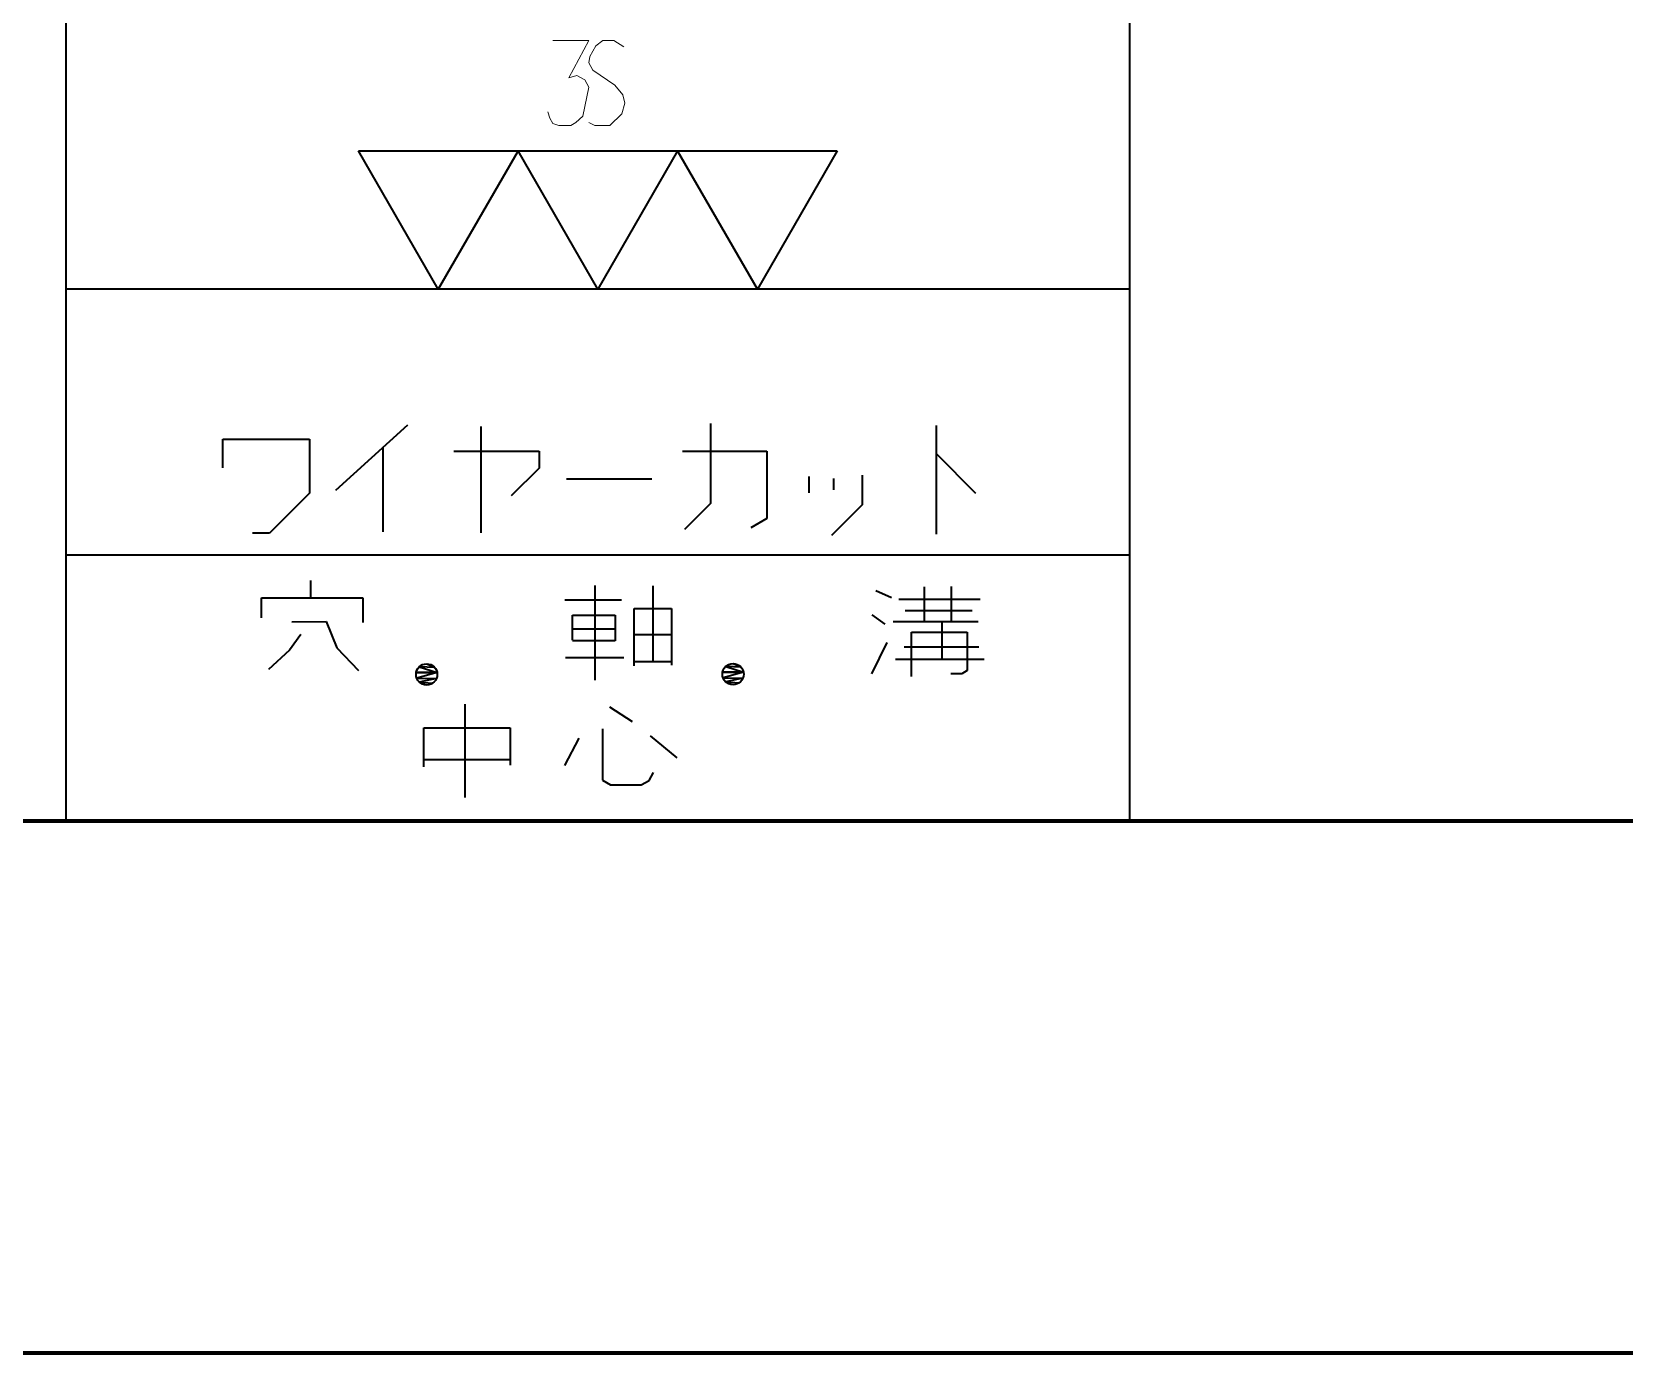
# Model space of a CAD drawing. Header units: millimetres. Extents: x 1333 to 104182, y -62616 to -5704.
# Drawn here: x 44738.2 to 44798.1, y -62590.8 to -62541.2 of the extents above; entities that cross this region are included whole.
import ezdxf

# ---------------------------------------------------------------- set-up
doc = ezdxf.new("R2010")
doc.units = ezdxf.units.MM
doc.header["$LTSCALE"] = 0.5
doc.layers.add('08', color=1, linetype='Continuous')
doc.layers.add('11', color=3, linetype='Continuous')

# ---------------------------------------------------------------- blocks, each defined once
blk = doc.blocks.new('999')
at = {"color": 7, "lineweight": 35}
for p, q in [((75114.978, -11913.12), (75114.978, -11823.12)), ((75174.978, -11823.12), (75174.978, -11913.12)), ((75174.978, -11883.12), (75114.978, -11883.12)), ((75174.978, -11898.12), (75114.978, -11898.12)), ((75894.978, -11913.12), (75114.978, -11913.12))]:
    blk.add_line(p, q, dxfattribs=at)
at = {"color": 7, "lineweight": 35, "ltscale": 0.075}
for p, q in [((75131.478, -11875.326), (75140.478, -11875.326)), ((75131.478, -11875.326), (75140.478, -11875.326)), ((75140.478, -11875.326), (75149.478, -11875.326)), ((75140.478, -11875.326), (75149.478, -11875.326)), ((75149.478, -11875.326), (75158.478, -11875.326)), ((75149.478, -11875.326), (75158.478, -11875.326))]:
    blk.add_line(p, q, dxfattribs=at)
at = {"color": 7, "lineweight": 35, "ltscale": 0.074999}
for p, q in [((75135.978, -11883.12), (75131.478, -11875.326)), ((75135.978, -11883.12), (75131.478, -11875.326)), ((75140.478, -11875.326), (75135.978, -11883.12)), ((75140.478, -11875.326), (75135.978, -11883.12)), ((75144.978, -11883.12), (75140.478, -11875.326)), ((75144.978, -11883.12), (75140.478, -11875.326)), ((75149.478, -11875.326), (75144.978, -11883.12)), ((75149.478, -11875.326), (75144.978, -11883.12)), ((75153.978, -11883.12), (75149.478, -11875.326)), ((75153.978, -11883.12), (75149.478, -11875.326)), ((75158.478, -11875.326), (75153.978, -11883.12)), ((75158.478, -11875.326), (75153.978, -11883.12))]:
    blk.add_line(p, q, dxfattribs=at)
at = {"color": 7, "lineweight": 35, "ltscale": 0.045755}
blk.add_line((75130.192, -11894.461), (75134.253, -11890.765), dxfattribs=at)
at = {"color": 7, "lineweight": 35, "ltscale": 0.050012}
blk.add_line((75138.379, -11890.867), (75138.379, -11896.868), dxfattribs=at)
at = {"color": 7, "lineweight": 35, "ltscale": 0.037579}
blk.add_line((75151.337, -11890.697), (75151.337, -11895.207), dxfattribs=at)
at = {"color": 7, "lineweight": 35, "ltscale": 0.051141}
blk.add_line((75164.058, -11890.799), (75164.058, -11896.936), dxfattribs=at)
at = {"color": 7, "lineweight": 35, "ltscale": 0.040674}
blk.add_line((75123.823, -11891.579), (75128.704, -11891.579), dxfattribs=at)
at = {"color": 7, "lineweight": 35, "ltscale": 0.013446}
blk.add_line((75123.823, -11893.192), (75123.823, -11891.579), dxfattribs=at)
at = {"color": 7, "lineweight": 35, "ltscale": 0.02543}
blk.add_line((75128.704, -11891.579), (75128.704, -11894.631), dxfattribs=at)
at = {"color": 7, "lineweight": 35, "ltscale": 0.0397}
blk.add_line((75132.855, -11892.037), (75132.855, -11896.801), dxfattribs=at)
at = {"color": 7, "lineweight": 35, "ltscale": 0.040039}
for p, q in [((75136.857, -11892.257), (75141.662, -11892.257)), ((75143.217, -11893.817), (75148.022, -11893.817))]:
    blk.add_line(p, q, dxfattribs=at)
at = {"color": 7, "lineweight": 35, "ltscale": 0.007913}
blk.add_line((75141.662, -11892.257), (75141.662, -11893.207), dxfattribs=at)
at = {"color": 7, "lineweight": 35, "ltscale": 0.039746}
blk.add_line((75149.748, -11892.257), (75154.517, -11892.257), dxfattribs=at)
at = {"color": 7, "lineweight": 35, "ltscale": 0.031647}
blk.add_line((75154.517, -11892.257), (75154.517, -11896.055), dxfattribs=at)
at = {"color": 7, "lineweight": 35, "ltscale": 0.018567}
blk.add_line((75141.662, -11893.207), (75140.086, -11894.781), dxfattribs=at)
at = {"color": 7, "lineweight": 35, "ltscale": 0.026344}
blk.add_line((75164.058, -11892.393), (75166.293, -11894.628), dxfattribs=at)
at = {"color": 7, "lineweight": 35, "ltscale": 0.007629}
blk.add_line((75156.886, -11893.681), (75156.886, -11894.597), dxfattribs=at)
at = {"color": 7, "lineweight": 35, "ltscale": 0.005237}
blk.add_line((75158.267, -11893.799), (75158.267, -11894.427), dxfattribs=at)
at = {"color": 7, "lineweight": 35, "ltscale": 0.013846}
blk.add_line((75159.896, -11893.614), (75159.896, -11895.275), dxfattribs=at)
at = {"color": 7, "lineweight": 35, "ltscale": 0.026549}
blk.add_line((75128.704, -11894.631), (75126.451, -11896.883), dxfattribs=at)
at = {"color": 7, "lineweight": 35, "ltscale": 0.017365}
blk.add_line((75151.337, -11895.207), (75149.863, -11896.68), dxfattribs=at)
at = {"color": 7, "lineweight": 35, "ltscale": 0.020353}
blk.add_line((75159.896, -11895.275), (75158.169, -11897.002), dxfattribs=at)
at = {"color": 7, "lineweight": 35, "ltscale": 0.008783}
blk.add_line((75154.517, -11896.055), (75153.605, -11896.582), dxfattribs=at)
at = {"color": 7, "lineweight": 35, "ltscale": 0.008008}
blk.add_line((75126.451, -11896.883), (75125.49, -11896.883), dxfattribs=at)
at = {"color": 7, "lineweight": 35, "ltscale": 0.008194}
blk.add_line((75128.771, -11899.547), (75128.771, -11900.531), dxfattribs=at)
at = {"color": 7, "lineweight": 35, "ltscale": 0.044495}
blk.add_line((75144.804, -11899.836), (75144.804, -11905.175), dxfattribs=at)
at = {"color": 7, "lineweight": 35, "ltscale": 0.035538}
blk.add_line((75148.075, -11899.847), (75148.075, -11904.111), dxfattribs=at)
at = {"color": 7, "lineweight": 35, "ltscale": 0.007961}
blk.add_line((75160.665, -11900.112), (75161.538, -11900.5), dxfattribs=at)
at = {"color": 7, "lineweight": 35, "ltscale": 0.016248}
blk.add_line((75163.384, -11899.913), (75163.384, -11901.863), dxfattribs=at)
at = {"color": 7, "lineweight": 35, "ltscale": 0.016525}
blk.add_line((75164.921, -11899.88), (75164.921, -11901.863), dxfattribs=at)
at = {"color": 7, "lineweight": 35, "ltscale": 0.047644}
blk.add_line((75125.997, -11900.531), (75131.714, -11900.531), dxfattribs=at)
at = {"color": 7, "lineweight": 35, "ltscale": 0.009323}
blk.add_line((75125.997, -11901.649), (75125.997, -11900.531), dxfattribs=at)
at = {"color": 7, "lineweight": 35, "ltscale": 0.011584}
blk.add_line((75131.714, -11900.531), (75131.714, -11901.921), dxfattribs=at)
at = {"color": 7, "lineweight": 35, "ltscale": 0.026721}
blk.add_line((75143.112, -11900.633), (75146.318, -11900.633), dxfattribs=at)
at = {"color": 7, "lineweight": 35, "ltscale": 0.017505}
for p, q in [((75147.036, -11901.121), (75149.137, -11901.121)), ((75147.036, -11902.594), (75149.137, -11902.594)), ((75147.036, -11904.122), (75149.137, -11904.122))]:
    blk.add_line(p, q, dxfattribs=at)
at = {"color": 7, "lineweight": 35, "ltscale": 0.027048}
blk.add_line((75147.036, -11904.366), (75147.036, -11901.121), dxfattribs=at)
at = {"color": 7, "lineweight": 35, "ltscale": 0.026678}
blk.add_line((75149.137, -11901.121), (75149.137, -11904.322), dxfattribs=at)
at = {"color": 7, "lineweight": 35, "ltscale": 0.038135}
blk.add_line((75161.969, -11900.6), (75166.545, -11900.6), dxfattribs=at)
at = {"color": 7, "lineweight": 35, "ltscale": 0.031494}
blk.add_line((75162.312, -11901.231), (75166.091, -11901.231), dxfattribs=at)
at = {"color": 7, "lineweight": 35, "ltscale": 0.016067}
blk.add_line((75127.722, -11901.887), (75129.65, -11901.853), dxfattribs=at)
at = {"color": 7, "lineweight": 35, "ltscale": 0.01343}
blk.add_line((75129.65, -11901.853), (75130.259, -11903.345), dxfattribs=at)
at = {"color": 7, "lineweight": 35, "ltscale": 0.020081}
for p, q in [((75143.554, -11901.497), (75145.964, -11901.497)), ((75143.554, -11902.273), (75145.964, -11902.273)), ((75145.964, -11902.959), (75143.554, -11902.959))]:
    blk.add_line(p, q, dxfattribs=at)
at = {"color": 7, "lineweight": 35, "ltscale": 0.011816}
blk.add_line((75143.554, -11902.915), (75143.554, -11901.497), dxfattribs=at)
at = {"color": 7, "lineweight": 35, "ltscale": 0.012186}
blk.add_line((75145.964, -11901.497), (75145.964, -11902.959), dxfattribs=at)
at = {"color": 7, "lineweight": 35, "ltscale": 0.007469}
blk.add_line((75160.432, -11901.486), (75161.162, -11902.007), dxfattribs=at)
at = {"color": 7, "lineweight": 35, "ltscale": 0.03988}
blk.add_line((75161.648, -11901.863), (75166.434, -11901.863), dxfattribs=at)
at = {"color": 7, "lineweight": 35, "ltscale": 0.017722}
blk.add_line((75164.379, -11901.863), (75164.379, -11903.989), dxfattribs=at)
at = {"color": 7, "lineweight": 35, "ltscale": 0.009085}
blk.add_line((75128.229, -11902.599), (75127.588, -11903.48), dxfattribs=at)
at = {"color": 7, "lineweight": 35, "ltscale": 0.016422}
blk.add_line((75160.444, -11904.82), (75161.305, -11903.048), dxfattribs=at)
at = {"color": 7, "lineweight": 35, "ltscale": 0.02616}
blk.add_line((75162.676, -11902.461), (75165.816, -11902.461), dxfattribs=at)
at = {"color": 7, "lineweight": 35, "ltscale": 0.02077}
blk.add_line((75162.676, -11904.953), (75162.676, -11902.461), dxfattribs=at)
at = {"color": 7, "lineweight": 35, "ltscale": 0.018094}
blk.add_line((75165.816, -11902.461), (75165.816, -11904.632), dxfattribs=at)
at = {"color": 7, "lineweight": 35, "ltscale": 0.01339}
blk.add_line((75127.588, -11903.48), (75126.402, -11904.565), dxfattribs=at)
at = {"color": 7, "lineweight": 35, "ltscale": 0.014779}
blk.add_line((75130.259, -11903.345), (75131.478, -11904.633), dxfattribs=at)
at = {"color": 7, "lineweight": 35, "ltscale": 0.027539}
blk.add_line((75143.146, -11903.89), (75146.45, -11903.89), dxfattribs=at)
at = {"color": 7, "lineweight": 35, "ltscale": 0.041724}
blk.add_line((75161.77, -11903.989), (75166.776, -11903.989), dxfattribs=at)
at = {"color": 7, "lineweight": 35, "ltscale": 0.034998}
blk.add_line((75162.268, -11903.28), (75166.467, -11903.28), dxfattribs=at)
at = {"color": 7, "lineweight": 35, "ltscale": 0.009827}
for p, q in [((75134.732, -11904.734), (75135.911, -11904.733)), ((75135.911, -11904.733), (75134.732, -11904.734)), ((75153.197, -11904.716), (75152.018, -11904.717)), ((75152.018, -11904.717), (75153.197, -11904.716))]:
    blk.add_line(p, q, dxfattribs=at)
at = {"color": 7, "lineweight": 35, "ltscale": 0.009973}
for p, q in [((75135.911, -11904.733), (75134.758, -11905.054)), ((75153.197, -11904.716), (75152.045, -11905.038))]:
    blk.add_line(p, q, dxfattribs=at)
at = {"color": 7, "lineweight": 35, "ltscale": 0.008787}
blk.add_line((75134.906, -11904.414), (75135.911, -11904.733), dxfattribs=at)
at = {"color": 7, "lineweight": 35, "ltscale": 0.007298}
blk.add_line((75135.78, -11904.461), (75134.906, -11904.414), dxfattribs=at)
at = {"color": 7, "lineweight": 35, "ltscale": 0.004215}
for p, q in [((75135.322, -11904.248), (75135.78, -11904.461)), ((75152.609, -11904.23), (75153.067, -11904.444))]:
    blk.add_line(p, q, dxfattribs=at)
at = {"color": 7, "lineweight": 35, "ltscale": 0.008776}
blk.add_line((75152.194, -11904.397), (75153.197, -11904.716), dxfattribs=at)
at = {"color": 7, "lineweight": 35, "ltscale": 0.007286}
blk.add_line((75153.067, -11904.444), (75152.194, -11904.397), dxfattribs=at)
at = {"color": 7, "lineweight": 35, "ltscale": 0.005164}
blk.add_line((75165.517, -11904.804), (75164.897, -11904.804), dxfattribs=at)
at = {"color": 7, "lineweight": 35, "ltscale": 0.002874}
blk.add_line((75165.816, -11904.632), (75165.517, -11904.804), dxfattribs=at)
at = {"color": 7, "lineweight": 35, "ltscale": 0.009339}
for p, q in [((75134.758, -11905.054), (75135.879, -11905.071)), ((75152.045, -11905.038), (75153.165, -11905.054))]:
    blk.add_line(p, q, dxfattribs=at)
at = {"color": 7, "lineweight": 35, "ltscale": 0.008292}
blk.add_line((75135.879, -11905.071), (75134.906, -11905.281), dxfattribs=at)
at = {"color": 7, "lineweight": 35, "ltscale": 0.006446}
for p, q in [((75134.906, -11905.281), (75135.678, -11905.33)), ((75152.192, -11905.264), (75152.964, -11905.313))]:
    blk.add_line(p, q, dxfattribs=at)
at = {"color": 7, "lineweight": 35, "ltscale": 0.008293}
blk.add_line((75153.165, -11905.054), (75152.192, -11905.264), dxfattribs=at)
at = {"color": 7, "lineweight": 35, "ltscale": 0.043878}
blk.add_line((75137.474, -11906.529), (75137.474, -11911.794), dxfattribs=at)
at = {"color": 7, "lineweight": 35, "ltscale": 0.012576}
blk.add_line((75145.643, -11906.682), (75146.913, -11907.497), dxfattribs=at)
at = {"color": 7, "lineweight": 35, "ltscale": 0.018365}
blk.add_line((75135.165, -11910.058), (75135.165, -11907.854), dxfattribs=at)
at = {"color": 7, "lineweight": 35, "ltscale": 0.040601}
for p, q in [((75135.165, -11907.854), (75140.037, -11907.854)), ((75135.165, -11909.637), (75140.037, -11909.637))]:
    blk.add_line(p, q, dxfattribs=at)
at = {"color": 7, "lineweight": 35, "ltscale": 0.017517}
blk.add_line((75140.037, -11907.854), (75140.037, -11909.956), dxfattribs=at)
at = {"color": 7, "lineweight": 35, "ltscale": 0.014554}
blk.add_line((75143.913, -11908.431), (75143.1, -11909.977), dxfattribs=at)
at = {"color": 7, "lineweight": 35, "ltscale": 0.02406}
blk.add_line((75145.236, -11907.922), (75145.236, -11910.809), dxfattribs=at)
at = {"color": 7, "lineweight": 35, "ltscale": 0.016273}
blk.add_line((75147.93, -11908.313), (75149.439, -11909.552), dxfattribs=at)
at = {"color": 7, "lineweight": 35, "ltscale": 0.004455}
blk.add_line((75145.236, -11910.809), (75145.699, -11911.076), dxfattribs=at)
at = {"color": 7, "lineweight": 35, "ltscale": 0.014355}
blk.add_line((75145.699, -11911.076), (75147.421, -11911.076), dxfattribs=at)
at = {"color": 7, "lineweight": 35, "ltscale": 0.004297}
blk.add_line((75147.421, -11911.076), (75147.868, -11910.819), dxfattribs=at)
at = {"color": 7, "lineweight": 35, "ltscale": 0.004257}
blk.add_line((75147.868, -11910.819), (75148.123, -11910.376), dxfattribs=at)
at = {"color": 7, "lineweight": 70}
for p, q in [((75894.978, -11913.12), (73476.978, -11913.12)), ((75924.978, -11943.12), (73401.978, -11943.12))]:
    blk.add_line(p, q, dxfattribs=at)
at = {"color": 7, "lineweight": 13}
for points in [[(75142.157, -11873.116), (75142.27, -11873.476), (75142.439, -11873.776), (75142.777, -11873.896), (75143.454, -11873.896), (75143.736, -11873.716), (75144.131, -11873.356), (75144.469, -11871.736), (75144.244, -11871.316), (75143.793, -11871.076), (75143.341, -11871.196), (75144.469, -11869.096), (75142.439, -11869.096)], [(75144.469, -11873.716), (75144.808, -11873.896), (75145.654, -11873.896), (75146.33, -11873.236), (75146.5, -11872.636), (75146.387, -11872.156), (75145.936, -11871.616), (75144.695, -11870.776), (75144.469, -11870.356), (75144.526, -11869.996), (75144.864, -11869.396), (75145.259, -11869.096), (75145.879, -11869.096), (75146.443, -11869.456)]]:
    blk.add_lwpolyline(points, dxfattribs=at)
at = {"color": 7, "lineweight": 35}
for centre in [(75135.322, -11904.847), (75152.609, -11904.831)]:
    blk.add_circle(centre, 0.6, dxfattribs=at)

msp = doc.modelspace()

# ---------------------------------------------------------------- linework, layer by layer
at = {"color": 7, "lineweight": 35}
for p, q in [((44739.462, -62570.825), (44739.462, -62510.825)), ((44739.462, -62570.825), (44739.462, -62510.825)), ((44779.462, -62510.825), (44779.462, -62570.825)), ((44779.462, -62550.825), (44739.462, -62550.825)), ((44779.462, -62560.825), (44739.462, -62560.825)), ((44739.462, -62570.825), (44459.462, -62570.825)), ((44739.462, -62570.825), (44459.462, -62570.825)), ((44739.462, -62570.825), (44459.462, -62570.825)), ((44739.462, -62570.825), (44459.462, -62570.825)), ((44739.462, -62570.825), (44459.462, -62570.825)), ((44739.462, -62570.825), (44459.462, -62570.825)), ((44739.462, -62570.825), (44459.462, -62570.825)), ((44739.462, -62570.825), (44459.462, -62570.825)), ((45259.462, -62570.825), (44739.462, -62570.825))]:
    msp.add_line(p, q, dxfattribs=at)
at = {"color": 7, "lineweight": 35, "ltscale": 0.25}
for p, q in [((44739.462, -62550.825), (44739.462, -62530.825)), ((44739.462, -62550.825), (44739.462, -62530.825)), ((44739.462, -62570.825), (44739.462, -62550.825)), ((44739.462, -62570.825), (44739.462, -62550.825)), ((44739.462, -62570.825), (44739.462, -62550.825)), ((44739.462, -62570.825), (44739.462, -62550.825))]:
    msp.add_line(p, q, dxfattribs=at)
at = {"color": 7, "lineweight": 35, "ltscale": 0.075}
for p, q in [((44750.462, -62545.629), (44756.462, -62545.629)), ((44750.462, -62545.629), (44756.462, -62545.629)), ((44756.462, -62545.629), (44762.462, -62545.629)), ((44756.462, -62545.629), (44762.462, -62545.629)), ((44762.462, -62545.629), (44768.462, -62545.629)), ((44762.462, -62545.629), (44768.462, -62545.629))]:
    msp.add_line(p, q, dxfattribs=at)
at = {"color": 7, "lineweight": 35, "ltscale": 0.074999}
for p, q in [((44753.462, -62550.825), (44750.462, -62545.629)), ((44753.462, -62550.825), (44750.462, -62545.629)), ((44756.462, -62545.629), (44753.462, -62550.825)), ((44756.462, -62545.629), (44753.462, -62550.825)), ((44759.462, -62550.825), (44756.462, -62545.629)), ((44759.462, -62550.825), (44756.462, -62545.629)), ((44762.462, -62545.629), (44759.462, -62550.825)), ((44762.462, -62545.629), (44759.462, -62550.825)), ((44765.462, -62550.825), (44762.462, -62545.629)), ((44765.462, -62550.825), (44762.462, -62545.629)), ((44768.462, -62545.629), (44765.462, -62550.825)), ((44768.462, -62545.629), (44765.462, -62550.825))]:
    msp.add_line(p, q, dxfattribs=at)
at = {"color": 7, "lineweight": 35, "ltscale": 0.045755}
msp.add_line((44749.605, -62558.386), (44752.312, -62555.922), dxfattribs=at)
at = {"color": 7, "lineweight": 35, "ltscale": 0.050012}
msp.add_line((44755.063, -62555.99), (44755.063, -62559.991), dxfattribs=at)
at = {"color": 7, "lineweight": 35, "ltscale": 0.037579}
msp.add_line((44763.702, -62555.877), (44763.702, -62558.883), dxfattribs=at)
at = {"color": 7, "lineweight": 35, "ltscale": 0.051141}
msp.add_line((44772.182, -62555.945), (44772.182, -62560.036), dxfattribs=at)
at = {"color": 7, "lineweight": 35, "ltscale": 0.040674}
msp.add_line((44745.359, -62556.464), (44748.613, -62556.464), dxfattribs=at)
at = {"color": 7, "lineweight": 35, "ltscale": 0.013446}
msp.add_line((44745.359, -62557.54), (44745.359, -62556.464), dxfattribs=at)
at = {"color": 7, "lineweight": 35, "ltscale": 0.02543}
msp.add_line((44748.613, -62556.464), (44748.613, -62558.499), dxfattribs=at)
at = {"color": 7, "lineweight": 35, "ltscale": 0.0397}
msp.add_line((44751.38, -62556.77), (44751.38, -62559.946), dxfattribs=at)
at = {"color": 7, "lineweight": 35, "ltscale": 0.040039}
for p, q in [((44754.048, -62556.917), (44757.252, -62556.917)), ((44758.289, -62557.956), (44761.492, -62557.956))]:
    msp.add_line(p, q, dxfattribs=at)
at = {"color": 7, "lineweight": 35, "ltscale": 0.007913}
msp.add_line((44757.252, -62556.917), (44757.252, -62557.55), dxfattribs=at)
at = {"color": 7, "lineweight": 35, "ltscale": 0.039746}
msp.add_line((44762.642, -62556.917), (44765.822, -62556.917), dxfattribs=at)
at = {"color": 7, "lineweight": 35, "ltscale": 0.031647}
msp.add_line((44765.822, -62556.917), (44765.822, -62559.448), dxfattribs=at)
at = {"color": 7, "lineweight": 35, "ltscale": 0.026344}
msp.add_line((44772.182, -62557.007), (44773.672, -62558.497), dxfattribs=at)
at = {"color": 7, "lineweight": 35, "ltscale": 0.018567}
msp.add_line((44757.252, -62557.55), (44756.201, -62558.599), dxfattribs=at)
at = {"color": 7, "lineweight": 35, "ltscale": 0.007629}
msp.add_line((44767.401, -62557.866), (44767.401, -62558.476), dxfattribs=at)
at = {"color": 7, "lineweight": 35, "ltscale": 0.005237}
msp.add_line((44768.322, -62557.944), (44768.322, -62558.363), dxfattribs=at)
at = {"color": 7, "lineweight": 35, "ltscale": 0.013846}
msp.add_line((44769.408, -62557.821), (44769.408, -62558.929), dxfattribs=at)
at = {"color": 7, "lineweight": 35, "ltscale": 0.026549}
msp.add_line((44748.613, -62558.499), (44747.111, -62560.001), dxfattribs=at)
at = {"color": 7, "lineweight": 35, "ltscale": 0.017365}
msp.add_line((44763.702, -62558.883), (44762.719, -62559.865), dxfattribs=at)
at = {"color": 7, "lineweight": 35, "ltscale": 0.020353}
msp.add_line((44769.408, -62558.929), (44768.256, -62560.08), dxfattribs=at)
at = {"color": 7, "lineweight": 35, "ltscale": 0.008008}
msp.add_line((44747.111, -62560.001), (44746.47, -62560.001), dxfattribs=at)
at = {"color": 7, "lineweight": 35, "ltscale": 0.008783}
msp.add_line((44765.822, -62559.448), (44765.213, -62559.8), dxfattribs=at)
at = {"color": 7, "lineweight": 35, "ltscale": 0.008194}
msp.add_line((44748.658, -62561.777), (44748.658, -62562.432), dxfattribs=at)
at = {"color": 7, "lineweight": 35, "ltscale": 0.047644}
msp.add_line((44746.808, -62562.432), (44750.62, -62562.432), dxfattribs=at)
at = {"color": 7, "lineweight": 35, "ltscale": 0.009323}
msp.add_line((44746.808, -62563.178), (44746.808, -62562.432), dxfattribs=at)
at = {"color": 7, "lineweight": 35, "ltscale": 0.011584}
msp.add_line((44750.62, -62562.432), (44750.62, -62563.359), dxfattribs=at)
at = {"color": 7, "lineweight": 35, "ltscale": 0.044495}
msp.add_line((44759.346, -62561.969), (44759.346, -62565.528), dxfattribs=at)
at = {"color": 7, "lineweight": 35, "ltscale": 0.035538}
msp.add_line((44761.527, -62561.976), (44761.527, -62564.819), dxfattribs=at)
at = {"color": 7, "lineweight": 35, "ltscale": 0.007961}
msp.add_line((44769.92, -62562.153), (44770.502, -62562.412), dxfattribs=at)
at = {"color": 7, "lineweight": 35, "ltscale": 0.016248}
msp.add_line((44771.733, -62562.021), (44771.733, -62563.32), dxfattribs=at)
at = {"color": 7, "lineweight": 35, "ltscale": 0.016525}
msp.add_line((44772.757, -62561.998), (44772.757, -62563.32), dxfattribs=at)
at = {"color": 7, "lineweight": 35, "ltscale": 0.026721}
msp.add_line((44758.218, -62562.501), (44760.356, -62562.501), dxfattribs=at)
at = {"color": 7, "lineweight": 35, "ltscale": 0.017505}
for p, q in [((44760.835, -62562.826), (44762.235, -62562.826)), ((44760.835, -62563.808), (44762.235, -62563.808)), ((44760.835, -62564.827), (44762.235, -62564.827))]:
    msp.add_line(p, q, dxfattribs=at)
at = {"color": 7, "lineweight": 35, "ltscale": 0.027048}
msp.add_line((44760.835, -62564.989), (44760.835, -62562.826), dxfattribs=at)
at = {"color": 7, "lineweight": 35, "ltscale": 0.026678}
msp.add_line((44762.235, -62562.826), (44762.235, -62564.96), dxfattribs=at)
at = {"color": 7, "lineweight": 35, "ltscale": 0.038135}
msp.add_line((44770.79, -62562.478), (44773.84, -62562.478), dxfattribs=at)
at = {"color": 7, "lineweight": 35, "ltscale": 0.031494}
msp.add_line((44771.018, -62562.9), (44773.538, -62562.9), dxfattribs=at)
at = {"color": 7, "lineweight": 35, "ltscale": 0.016067}
msp.add_line((44747.959, -62563.336), (44749.244, -62563.314), dxfattribs=at)
at = {"color": 7, "lineweight": 35, "ltscale": 0.01343}
msp.add_line((44749.244, -62563.314), (44749.65, -62564.308), dxfattribs=at)
at = {"color": 7, "lineweight": 35, "ltscale": 0.020081}
for p, q in [((44758.513, -62563.077), (44760.12, -62563.077)), ((44758.513, -62563.594), (44760.12, -62563.594)), ((44760.12, -62564.051), (44758.513, -62564.051))]:
    msp.add_line(p, q, dxfattribs=at)
at = {"color": 7, "lineweight": 35, "ltscale": 0.011816}
msp.add_line((44758.513, -62564.022), (44758.513, -62563.077), dxfattribs=at)
at = {"color": 7, "lineweight": 35, "ltscale": 0.012186}
msp.add_line((44760.12, -62563.077), (44760.12, -62564.051), dxfattribs=at)
at = {"color": 7, "lineweight": 35, "ltscale": 0.007469}
msp.add_line((44769.765, -62563.069), (44770.252, -62563.416), dxfattribs=at)
at = {"color": 7, "lineweight": 35, "ltscale": 0.03988}
msp.add_line((44770.576, -62563.32), (44773.766, -62563.32), dxfattribs=at)
at = {"color": 7, "lineweight": 35, "ltscale": 0.017722}
msp.add_line((44772.396, -62563.32), (44772.396, -62564.738), dxfattribs=at)
at = {"color": 7, "lineweight": 35, "ltscale": 0.009085}
msp.add_line((44748.296, -62563.811), (44747.869, -62564.399), dxfattribs=at)
at = {"color": 7, "lineweight": 35, "ltscale": 0.016422}
msp.add_line((44769.773, -62565.292), (44770.347, -62564.11), dxfattribs=at)
at = {"color": 7, "lineweight": 35, "ltscale": 0.02616}
msp.add_line((44771.261, -62563.719), (44773.354, -62563.719), dxfattribs=at)
at = {"color": 7, "lineweight": 35, "ltscale": 0.02077}
msp.add_line((44771.261, -62565.381), (44771.261, -62563.719), dxfattribs=at)
at = {"color": 7, "lineweight": 35, "ltscale": 0.018094}
msp.add_line((44773.354, -62563.719), (44773.354, -62565.167), dxfattribs=at)
at = {"color": 7, "lineweight": 35, "ltscale": 0.01339}
msp.add_line((44747.869, -62564.399), (44747.079, -62565.122), dxfattribs=at)
at = {"color": 7, "lineweight": 35, "ltscale": 0.014779}
msp.add_line((44749.65, -62564.308), (44750.462, -62565.167), dxfattribs=at)
at = {"color": 7, "lineweight": 35, "ltscale": 0.027539}
msp.add_line((44758.241, -62564.672), (44760.444, -62564.672), dxfattribs=at)
at = {"color": 7, "lineweight": 35, "ltscale": 0.041724}
msp.add_line((44770.657, -62564.738), (44773.995, -62564.738), dxfattribs=at)
at = {"color": 7, "lineweight": 35, "ltscale": 0.034998}
msp.add_line((44770.989, -62564.265), (44773.789, -62564.265), dxfattribs=at)
at = {"color": 7, "lineweight": 35, "ltscale": 0.009827}
for p, q in [((44752.631, -62565.234), (44753.418, -62565.234)), ((44753.418, -62565.234), (44752.631, -62565.234)), ((44764.942, -62565.223), (44764.156, -62565.223)), ((44764.156, -62565.223), (44764.942, -62565.223))]:
    msp.add_line(p, q, dxfattribs=at)
at = {"color": 7, "lineweight": 35, "ltscale": 0.009973}
for p, q in [((44753.418, -62565.234), (44752.649, -62565.448)), ((44764.942, -62565.223), (44764.173, -62565.437))]:
    msp.add_line(p, q, dxfattribs=at)
at = {"color": 7, "lineweight": 35, "ltscale": 0.008787}
msp.add_line((44752.748, -62565.021), (44753.418, -62565.234), dxfattribs=at)
at = {"color": 7, "lineweight": 35, "ltscale": 0.007298}
msp.add_line((44753.331, -62565.053), (44752.748, -62565.021), dxfattribs=at)
at = {"color": 7, "lineweight": 35, "ltscale": 0.004215}
for p, q in [((44753.025, -62564.91), (44753.331, -62565.053)), ((44764.549, -62564.899), (44764.855, -62565.041))]:
    msp.add_line(p, q, dxfattribs=at)
at = {"color": 7, "lineweight": 35, "ltscale": 0.008776}
msp.add_line((44764.273, -62565.01), (44764.942, -62565.223), dxfattribs=at)
at = {"color": 7, "lineweight": 35, "ltscale": 0.007286}
msp.add_line((44764.855, -62565.041), (44764.273, -62565.01), dxfattribs=at)
at = {"color": 7, "lineweight": 35, "ltscale": 0.005164}
msp.add_line((44773.155, -62565.281), (44772.742, -62565.281), dxfattribs=at)
at = {"color": 7, "lineweight": 35, "ltscale": 0.002874}
msp.add_line((44773.354, -62565.167), (44773.155, -62565.281), dxfattribs=at)
at = {"color": 7, "lineweight": 35, "ltscale": 0.009339}
for p, q in [((44752.649, -62565.448), (44753.396, -62565.459)), ((44764.173, -62565.437), (44764.92, -62565.448))]:
    msp.add_line(p, q, dxfattribs=at)
at = {"color": 7, "lineweight": 35, "ltscale": 0.008292}
msp.add_line((44753.396, -62565.459), (44752.748, -62565.599), dxfattribs=at)
at = {"color": 7, "lineweight": 35, "ltscale": 0.006446}
for p, q in [((44752.748, -62565.599), (44753.262, -62565.632)), ((44764.272, -62565.588), (44764.787, -62565.62))]:
    msp.add_line(p, q, dxfattribs=at)
at = {"color": 7, "lineweight": 35, "ltscale": 0.008293}
msp.add_line((44764.92, -62565.448), (44764.272, -62565.588), dxfattribs=at)
at = {"color": 7, "lineweight": 35, "ltscale": 0.043878}
msp.add_line((44754.46, -62566.431), (44754.46, -62569.941), dxfattribs=at)
at = {"color": 7, "lineweight": 35, "ltscale": 0.012576}
msp.add_line((44759.906, -62566.533), (44760.752, -62567.077), dxfattribs=at)
at = {"color": 7, "lineweight": 35, "ltscale": 0.018365}
msp.add_line((44752.92, -62568.784), (44752.92, -62567.315), dxfattribs=at)
at = {"color": 7, "lineweight": 35, "ltscale": 0.040601}
for p, q in [((44752.92, -62567.315), (44756.169, -62567.315)), ((44752.92, -62568.503), (44756.169, -62568.503))]:
    msp.add_line(p, q, dxfattribs=at)
at = {"color": 7, "lineweight": 35, "ltscale": 0.017517}
msp.add_line((44756.169, -62567.315), (44756.169, -62568.716), dxfattribs=at)
at = {"color": 7, "lineweight": 35, "ltscale": 0.014554}
msp.add_line((44758.752, -62567.699), (44758.21, -62568.73), dxfattribs=at)
at = {"color": 7, "lineweight": 35, "ltscale": 0.02406}
msp.add_line((44759.634, -62567.36), (44759.634, -62569.285), dxfattribs=at)
at = {"color": 7, "lineweight": 35, "ltscale": 0.016273}
msp.add_line((44761.43, -62567.62), (44762.436, -62568.447), dxfattribs=at)
at = {"color": 7, "lineweight": 35, "ltscale": 0.004257}
msp.add_line((44761.389, -62569.291), (44761.559, -62568.996), dxfattribs=at)
at = {"color": 7, "lineweight": 35, "ltscale": 0.004455}
msp.add_line((44759.634, -62569.285), (44759.943, -62569.463), dxfattribs=at)
at = {"color": 7, "lineweight": 35, "ltscale": 0.014355}
msp.add_line((44759.943, -62569.463), (44761.091, -62569.463), dxfattribs=at)
at = {"color": 7, "lineweight": 35, "ltscale": 0.004297}
msp.add_line((44761.091, -62569.463), (44761.389, -62569.291), dxfattribs=at)
at = {"color": 7, "lineweight": 70}
for p, q in [((45259.462, -62570.825), (43647.462, -62570.825)), ((45279.462, -62590.825), (43597.462, -62590.825))]:
    msp.add_line(p, q, dxfattribs=at)
at = {"color": 3}
msp.add_lwpolyline([(43597.462, -61402.825), (45279.462, -61402.825), (45279.462, -62590.825), (43597.462, -62590.825)], close=True, dxfattribs=at)
at = {"color": 7, "lineweight": 13}
for points in [[(44757.582, -62544.156), (44757.657, -62544.396), (44757.77, -62544.596), (44757.995, -62544.676), (44758.446, -62544.676), (44758.634, -62544.556), (44758.898, -62544.316), (44759.123, -62543.236), (44758.973, -62542.956), (44758.672, -62542.796), (44758.371, -62542.876), (44759.123, -62541.476), (44757.77, -62541.476)], [(44759.123, -62544.556), (44759.349, -62544.676), (44759.913, -62544.676), (44760.364, -62544.236), (44760.477, -62543.836), (44760.402, -62543.516), (44760.101, -62543.156), (44759.274, -62542.596), (44759.123, -62542.316), (44759.161, -62542.076), (44759.386, -62541.676), (44759.65, -62541.476), (44760.063, -62541.476), (44760.439, -62541.716)]]:
    msp.add_lwpolyline(points, dxfattribs=at)
at = {"color": 7, "lineweight": 35}
for centre in [(44753.025, -62565.31), (44764.549, -62565.299)]:
    msp.add_circle(centre, 0.4, dxfattribs=at)
at = {"layer": '11'}
msp.add_lwpolyline([(43597.462, -61402.825), (45279.462, -61402.825), (45279.462, -62590.825), (43597.462, -62590.825)], close=True, dxfattribs=at)

# ---------------------------------------------------------------- block references
at = {"layer": '08', "color": 55, "xscale": 0.6666666666860692, "yscale": 0.6666666666642413, "zscale": 0.6666666666666666}
msp.add_blockref('999', (-5337.19, -54628.745), dxfattribs=at)

doc.saveas('drawing.dxf')
